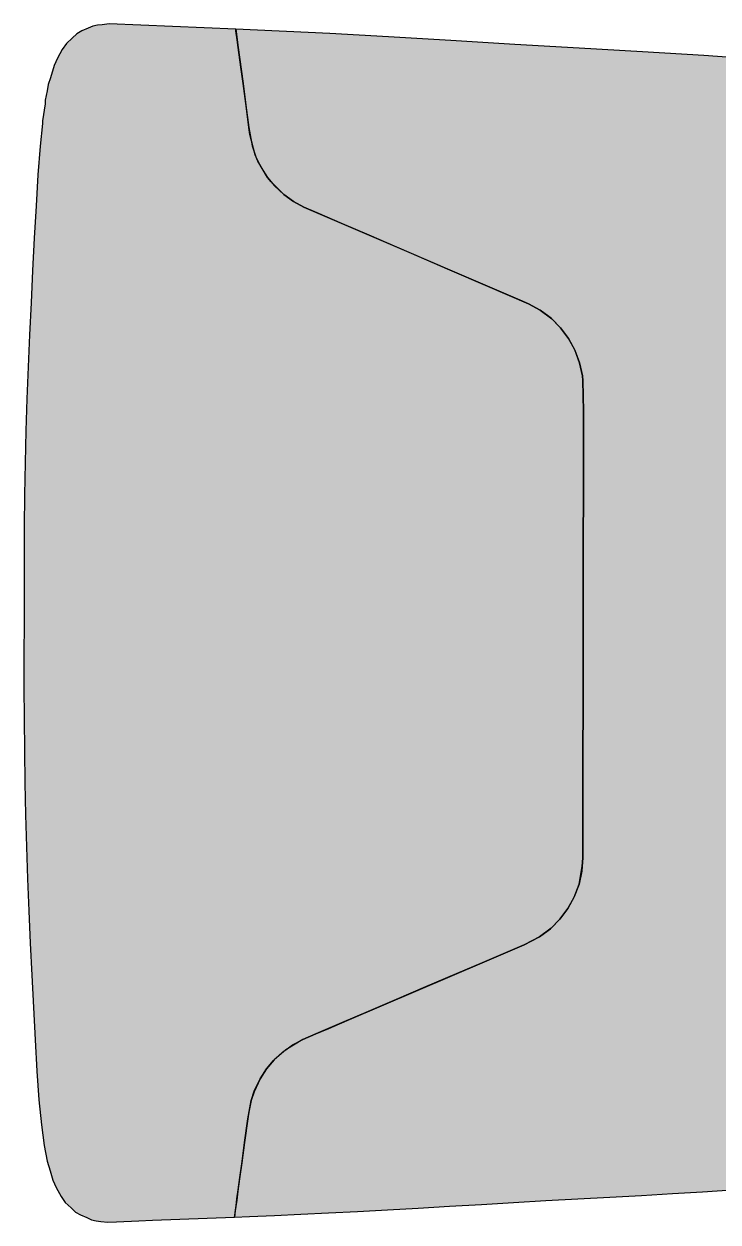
# Model space of a CAD drawing. Header units: inches. Extents: x 54 to 199, y 70 to 109.
# Drawn here: x 98.156 to 98.451, y 74.435 to 74.944 of the extents above; entities that cross this region are included whole.
import ezdxf
from ezdxf.enums import TextEntityAlignment as Align

# ---------------------------------------------------------------- set-up
doc = ezdxf.new("R2010")
doc.units = ezdxf.units.IN
doc.header["$MEASUREMENT"] = 0
doc.layers.add('furniture', color=5, linetype='Continuous')
doc.layers.add('GOLDCLADDING', color=7, linetype='Continuous', true_color=0xffc20a)
doc.styles.add('ROMANS', font='romans.shx')

# ---------------------------------------------------------------- blocks, each defined once
blk = doc.blocks.new('YJYJJYJTYJTY')
at = {"layer": 'furniture'}
h = blk.add_hatch(color=252, dxfattribs=at)
h.dxf.hatch_style = 1
h.set_gradient(color1=(0, 63, 127), one_color=1, tint=1, name='SPHERICAL')
h.paths.add_polyline_path([(2.91982, 1.77886), (2.91982, 1.79247), (2.91983, 1.80607), (2.91985, 1.81967), (2.91989, 1.83327), (2.91996, 1.84688), (2.9201, 1.86048), (2.92031, 1.87408), (2.92062, 1.88768), (2.92104, 1.90129), (2.92156, 1.9149), (2.92216, 1.92854), (2.92281, 1.9422), (2.9235, 1.9559), (2.92421, 1.96966), (2.92494, 1.98338), (2.92572, 1.99661), (2.92663, 2.00882), (2.92773, 2.01847), (2.9277, 2.0195), (2.92875, 2.02673), (2.92889, 2.02831), (2.92967, 2.03231), (2.93015, 2.03495), (2.93105, 2.03782), (2.93264, 2.04303), (2.93409, 2.04616), (2.93611, 2.04992), (2.93792, 2.05242), (2.94036, 2.05473), (2.94233, 2.05654), (2.94436, 2.05777), (2.94713, 2.05891), (2.94909, 2.05977), (2.95106, 2.06029), (2.95302, 2.06046), (2.95605, 2.06076), (3.00979, 2.05854), (3.04979, 2.05668), (3.07477, 2.05531), (3.10116, 2.05373), (3.12835, 2.05206), (3.15572, 2.05046), (3.18269, 2.04891), (3.2087, 2.0473), (3.23322, 2.04547), (3.24486, 2.04447), (3.25613, 2.04342), (3.26707, 2.04233), (3.27772, 2.04122), (3.28812, 2.0401), (3.29829, 2.03891), (3.30815, 2.03736), (3.31761, 2.03508), (3.32656, 2.03173), (3.33492, 2.02694), (3.34258, 2.02036), (3.34948, 2.01175), (3.35564, 2.0014), (3.36114, 1.98974), (3.36601, 1.97717), (3.37034, 1.96412), (3.37416, 1.95101), (3.37755, 1.93817), (3.38052, 1.92563), (3.38313, 1.91332), (3.38521, 1.90118), (3.38732, 1.88917), (3.38897, 1.87721), (3.39036, 1.86527), (3.3915, 1.85332), (3.39238, 1.84138), (3.39301, 1.82943), (3.39338, 1.81749), (3.39349, 1.80555), (3.39335, 1.7936), (3.39295, 1.78166), (3.3923, 1.76972), (3.39139, 1.75777), (3.39023, 1.74583), (3.38881, 1.73389), (3.38713, 1.72194), (3.38517, 1.70993), (3.38289, 1.6978), (3.38026, 1.68549), (3.37725, 1.67296), (3.37384, 1.66012), (3.36999, 1.64702), (3.36563, 1.63398), (3.36073, 1.62143), (3.35521, 1.60977), (3.34902, 1.59944), (3.34211, 1.59085), (3.33443, 1.58428), (3.32606, 1.57951), (3.3171, 1.57618), (3.30764, 1.57392), (3.29777, 1.57239), (3.2876, 1.57123), (3.2772, 1.57012), (3.26655, 1.56904), (3.2556, 1.56798), (3.24433, 1.56695), (3.23269, 1.56597), (3.22065, 1.56506), (3.20817, 1.56421), (3.19532, 1.56341), (3.18215, 1.56264), (3.16875, 1.5619), (3.15518, 1.56116), (3.14151, 1.5604), (3.12781, 1.55961), (3.11415, 1.55881), (3.10062, 1.55801), (3.08728, 1.55723), (3.07422, 1.55649), (3.06151, 1.55579), (3.04924, 1.55517), (3.03746, 1.5546), (3.02625, 1.5541), (3.01567, 1.55366), (3.00923, 1.5534), (2.97441, 1.55208), (2.96857, 1.55185), (2.95914, 1.55143), (2.95549, 1.5513), (2.95246, 1.5516), (2.95049, 1.55178), (2.94853, 1.5523), (2.94657, 1.55317), (2.9438, 1.55432), (2.94177, 1.55555), (2.93981, 1.55736), (2.93738, 1.55968), (2.93557, 1.56219), (2.93356, 1.56594), (2.93211, 1.56908), (2.93096, 1.57312), (2.92964, 1.57716), (2.9284, 1.58381), (2.92723, 1.59262), (2.92618, 1.6033), (2.9253, 1.61551), (2.92455, 1.62875), (2.92385, 1.64247), (2.92317, 1.65623), (2.92251, 1.66993), (2.92188, 1.6836), (2.92132, 1.69723), (2.92083, 1.71085), (2.92044, 1.72445), (2.92016, 1.73806), (2.91998, 1.75166), (2.91987, 1.76526)])
h = blk.add_hatch(color=252, dxfattribs=at)
h.dxf.hatch_style = 1
h.set_gradient(color1=(0, 63, 127), one_color=1, tint=1, name='SPHERICAL')
h.paths.add_polyline_path([(3.01355, 1.58506), (3.01237, 1.57644), (3.01144, 1.56962), (3.01073, 1.56442), (3.01021, 1.56061), (3.00984, 1.55791), (3.00959, 1.55607), (3.00923, 1.5534), (3.00934, 1.55419), (3.00949, 1.55533), (3.00965, 1.55642), (3.00991, 1.55834), (3.01029, 1.56112), (3.01082, 1.565), (3.01154, 1.57025), (3.01247, 1.57711), (3.01355, 1.58506), (3.01494, 1.59525)], flags=17)
edge = h.paths.add_edge_path()
edge.add_line((3.14375, 1.93561), (3.13919, 1.93904))
edge.add_line((3.13919, 1.93904), (3.13419, 1.94178))
edge.add_line((3.13419, 1.94178), (3.13059, 1.94334))
edge.add_line((3.13059, 1.94334), (3.11676, 1.94929))
edge.add_line((3.11676, 1.94929), (3.10385, 1.95485))
edge.add_line((3.10385, 1.95485), (3.09072, 1.9605))
edge.add_line((3.09072, 1.9605), (3.07828, 1.96585))
edge.add_line((3.07828, 1.96585), (3.06645, 1.97095))
edge.add_line((3.06645, 1.97095), (3.05515, 1.97581))
edge.add_line((3.05515, 1.97581), (3.04442, 1.98043))
edge.add_line((3.04442, 1.98043), (3.03873, 1.98288))
edge.add_line((3.03873, 1.98288), (3.0343, 1.98527))
edge.add_line((3.0343, 1.98527), (3.0302, 1.98819))
edge.add_line((3.0302, 1.98819), (3.0248, 1.99362))
edge.add_line((3.0248, 1.99362), (3.02326, 1.99545))
edge.add_line((3.02326, 1.99545), (3.01924, 2.00237))
edge.add_line((3.01924, 2.00237), (3.01803, 2.00518))
edge.add_line((3.01803, 2.00518), (3.01581, 2.01373))
edge.add_line((3.01581, 2.01373), (3.0154, 2.01668))
edge.add_line((3.0154, 2.01668), (3.01404, 2.02687))
edge.add_line((3.01404, 2.02687), (3.01288, 2.03549))
edge.add_line((3.01288, 2.03549), (3.01196, 2.04232))
edge.add_line((3.01196, 2.04232), (3.01083, 2.05082))
edge.add_line((3.01083, 2.05082), (3.01039, 2.05403))
edge.add_line((3.01039, 2.05403), (3.01002, 2.05683))
edge.add_line((3.01002, 2.05683), (3.0099, 2.05775))
edge.add_line((3.0099, 2.05775), (3.00979, 2.05854))
edge.add_line((3.00979, 2.05854), (2.95605, 2.06076))
edge.add_line((2.95605, 2.06076), (2.95302, 2.06046))
edge.add_line((2.95302, 2.06046), (2.95106, 2.06029))
edge.add_line((2.95106, 2.06029), (2.94909, 2.05977))
edge.add_line((2.94909, 2.05977), (2.94713, 2.05891))
edge.add_line((2.94713, 2.05891), (2.94436, 2.05777))
edge.add_line((2.94436, 2.05777), (2.94233, 2.05654))
edge.add_line((2.94233, 2.05654), (2.94036, 2.05473))
edge.add_line((2.94036, 2.05473), (2.93792, 2.05242))
edge.add_line((2.93792, 2.05242), (2.93611, 2.04992))
edge.add_line((2.93611, 2.04992), (2.93409, 2.04616))
edge.add_line((2.93409, 2.04616), (2.93264, 2.04303))
edge.add_line((2.93264, 2.04303), (2.93105, 2.03782))
edge.add_line((2.93105, 2.03782), (2.93015, 2.03495))
edge.add_line((2.93015, 2.03495), (2.92967, 2.03231))
edge.add_line((2.92967, 2.03231), (2.92889, 2.02831))
edge.add_line((2.92889, 2.02831), (2.92875, 2.02673))
edge.add_line((2.92875, 2.02673), (2.9277, 2.0195))
edge.add_line((2.9277, 2.0195), (2.92773, 2.01847))
edge.add_line((2.92773, 2.01847), (2.92663, 2.00882))
edge.add_line((2.92663, 2.00882), (2.92572, 1.99661))
edge.add_line((2.92572, 1.99661), (2.92494, 1.98338))
edge.add_line((2.92494, 1.98338), (2.92421, 1.96966))
edge.add_line((2.92421, 1.96966), (2.9235, 1.9559))
edge.add_line((2.9235, 1.9559), (2.92281, 1.9422))
edge.add_line((2.92281, 1.9422), (2.92216, 1.92854))
edge.add_line((2.92216, 1.92854), (2.92156, 1.9149))
edge.add_line((2.92156, 1.9149), (2.92104, 1.90129))
edge.add_line((2.92104, 1.90129), (2.92062, 1.88768))
edge.add_line((2.92062, 1.88768), (2.92031, 1.87408))
edge.add_line((2.92031, 1.87408), (2.9201, 1.86048))
edge.add_line((2.9201, 1.86048), (2.91996, 1.84688))
edge.add_line((2.91996, 1.84688), (2.91989, 1.83327))
edge.add_line((2.91989, 1.83327), (2.91985, 1.81967))
edge.add_line((2.91985, 1.81967), (2.91983, 1.80607))
edge.add_line((2.91983, 1.80607), (2.91982, 1.79247))
edge.add_line((2.91982, 1.79247), (2.91982, 1.77886))
edge.add_line((2.91982, 1.77886), (2.91987, 1.76526))
edge.add_line((2.91987, 1.76526), (2.91998, 1.75166))
edge.add_line((2.91998, 1.75166), (2.92016, 1.73806))
edge.add_line((2.92016, 1.73806), (2.92044, 1.72445))
edge.add_line((2.92044, 1.72445), (2.92083, 1.71085))
edge.add_line((2.92083, 1.71085), (2.92132, 1.69723))
edge.add_line((2.92132, 1.69723), (2.92188, 1.6836))
edge.add_line((2.92188, 1.6836), (2.92251, 1.66993))
edge.add_line((2.92251, 1.66993), (2.92317, 1.65623))
edge.add_line((2.92317, 1.65623), (2.92385, 1.64247))
edge.add_line((2.92385, 1.64247), (2.92455, 1.62875))
edge.add_line((2.92455, 1.62875), (2.9253, 1.61551))
edge.add_line((2.9253, 1.61551), (2.92618, 1.6033))
edge.add_line((2.92618, 1.6033), (2.92723, 1.59262))
edge.add_line((2.92723, 1.59262), (2.9284, 1.58381))
edge.add_line((2.9284, 1.58381), (2.92964, 1.57716))
edge.add_line((2.92964, 1.57716), (2.93096, 1.57312))
edge.add_line((2.93096, 1.57312), (2.93211, 1.56908))
edge.add_line((2.93211, 1.56908), (2.93356, 1.56594))
edge.add_line((2.93356, 1.56594), (2.93557, 1.56219))
edge.add_line((2.93557, 1.56219), (2.93738, 1.55968))
edge.add_line((2.93738, 1.55968), (2.93981, 1.55736))
edge.add_line((2.93981, 1.55736), (2.94177, 1.55555))
edge.add_line((2.94177, 1.55555), (2.9438, 1.55432))
edge.add_line((2.9438, 1.55432), (2.94657, 1.55317))
edge.add_line((2.94657, 1.55317), (2.94853, 1.5523))
edge.add_line((2.94853, 1.5523), (2.95049, 1.55178))
edge.add_line((2.95049, 1.55178), (2.95246, 1.5516))
edge.add_line((2.95246, 1.5516), (2.95549, 1.5513))
edge.add_line((2.95549, 1.5513), (2.95914, 1.55143))
edge.add_line((2.95914, 1.55143), (2.96857, 1.55185))
edge.add_line((2.96857, 1.55185), (2.97441, 1.55208))
edge.add_line((2.97441, 1.55208), (3.00923, 1.5534))
edge.add_line((3.00959, 1.55607), (3.00923, 1.5534))
edge.add_line((3.00984, 1.55791), (3.00959, 1.55607))
edge.add_line((3.01021, 1.56061), (3.00984, 1.55791))
edge.add_line((3.01073, 1.56442), (3.01021, 1.56061))
edge.add_line((3.01144, 1.56962), (3.01073, 1.56442))
edge.add_line((3.01237, 1.57644), (3.01144, 1.56962))
edge.add_line((3.01355, 1.58506), (3.01237, 1.57644))
edge.add_line((3.01494, 1.59525), (3.01355, 1.58506))
edge.add_line((3.01494, 1.59525), (3.01632, 1.60295))
edge.add_line((3.01632, 1.60295), (3.01781, 1.60739))
edge.add_line((3.01781, 1.60739), (3.02011, 1.61225))
edge.add_line((3.02011, 1.61225), (3.02286, 1.61646))
edge.add_line((3.02286, 1.61646), (3.02581, 1.61996))
edge.add_line((3.02581, 1.61996), (3.02981, 1.62371))
edge.add_line((3.02981, 1.62371), (3.03105, 1.62459))
edge.add_line((3.03105, 1.62459), (3.03392, 1.62662))
edge.add_line((3.03392, 1.62662), (3.03835, 1.62899))
edge.add_line((3.03835, 1.62899), (3.04387, 1.63135))
edge.add_line((3.04387, 1.63135), (3.04928, 1.63367))
edge.add_line((3.04928, 1.63367), (3.05713, 1.63703))
edge.add_line((3.05713, 1.63703), (3.11644, 1.66241))
edge.add_line((3.11644, 1.66241), (3.13235, 1.66923))
edge.add_line((3.13235, 1.66923), (3.13889, 1.67261))
edge.add_line((3.13889, 1.67261), (3.14347, 1.67603))
edge.add_line((3.14347, 1.67603), (3.14751, 1.68006))
edge.add_line((3.14751, 1.68006), (3.15093, 1.68462))
edge.add_line((3.15093, 1.68462), (3.15358, 1.68949))
edge.add_line((3.15358, 1.68949), (3.15565, 1.69497))
edge.add_line((3.15565, 1.69497), (3.15701, 1.7025))
edge.add_line((3.15701, 1.7025), (3.15729, 1.70623))
edge.add_line((3.15729, 1.70623), (3.1573, 1.71544))
edge.add_line((3.1573, 1.71544), (3.15749, 1.89619))
edge.add_line((3.15749, 1.89619), (3.15724, 1.90911))
edge.add_line((3.15724, 1.90911), (3.1571, 1.91107))
edge.add_line((3.1571, 1.91107), (3.15589, 1.91665))
edge.add_line((3.15589, 1.91665), (3.15384, 1.92213))
edge.add_line((3.15384, 1.92213), (3.15119, 1.927))
edge.add_line((3.15119, 1.927), (3.14778, 1.93157))
edge.add_line((3.14778, 1.93157), (3.14734, 1.93202))
edge.add_line((3.14734, 1.93202), (3.14375, 1.93561))
edge = h.paths.add_edge_path(flags=16)
edge.add_line((3.14375, 1.93561), (3.13919, 1.93904))
edge.add_line((3.14734, 1.93202), (3.14375, 1.93561))
edge.add_line((3.14778, 1.93157), (3.14734, 1.93202))
edge.add_line((3.15119, 1.927), (3.14778, 1.93157))
edge.add_line((3.15384, 1.92213), (3.15119, 1.927))
edge.add_line((3.15589, 1.91665), (3.15384, 1.92213))
edge.add_line((3.1571, 1.91107), (3.15589, 1.91665))
edge.add_line((3.15724, 1.90911), (3.1571, 1.91107))
edge.add_line((3.15749, 1.89619), (3.15724, 1.90911))
edge.add_line((3.1573, 1.71544), (3.15749, 1.89619))
edge.add_line((3.15729, 1.70623), (3.1573, 1.71544))
edge.add_line((3.15701, 1.7025), (3.15729, 1.70623))
edge.add_line((3.15565, 1.69497), (3.15701, 1.7025))
edge.add_line((3.15358, 1.68949), (3.15565, 1.69497))
edge.add_line((3.15093, 1.68462), (3.15358, 1.68949))
edge.add_line((3.14751, 1.68006), (3.15093, 1.68462))
edge.add_line((3.14347, 1.67603), (3.14751, 1.68006))
edge.add_line((3.13889, 1.67261), (3.14347, 1.67603))
edge.add_line((3.13235, 1.66923), (3.13889, 1.67261))
edge.add_line((3.11644, 1.66241), (3.13235, 1.66923))
edge.add_line((3.05713, 1.63703), (3.11644, 1.66241))
edge.add_line((3.04928, 1.63367), (3.05713, 1.63703))
edge.add_line((3.04387, 1.63135), (3.04928, 1.63367))
edge.add_line((3.03835, 1.62899), (3.04387, 1.63135))
edge.add_line((3.03392, 1.62662), (3.03835, 1.62899))
edge.add_line((3.03105, 1.62459), (3.03392, 1.62662))
edge.add_line((3.02981, 1.62371), (3.03105, 1.62459))
edge.add_line((3.02581, 1.61996), (3.02981, 1.62371))
edge.add_line((3.02286, 1.61646), (3.02581, 1.61996))
edge.add_line((3.02011, 1.61225), (3.02286, 1.61646))
edge.add_line((3.01781, 1.60739), (3.02011, 1.61225))
edge.add_line((3.01632, 1.60295), (3.01781, 1.60739))
edge.add_line((3.01494, 1.59525), (3.01632, 1.60295))
edge.add_line((3.01355, 1.58506), (3.01494, 1.59525))
edge.add_line((3.01247, 1.57711), (3.01355, 1.58506))
edge.add_line((3.01154, 1.57025), (3.01247, 1.57711))
edge.add_line((3.01082, 1.565), (3.01154, 1.57025))
edge.add_line((3.01029, 1.56112), (3.01082, 1.565))
edge.add_line((3.00991, 1.55834), (3.01029, 1.56112))
edge.add_line((3.00965, 1.55642), (3.00991, 1.55834))
edge.add_line((3.00949, 1.55533), (3.00965, 1.55642))
edge.add_line((3.00934, 1.55419), (3.00949, 1.55533))
edge.add_line((3.00923, 1.5534), (3.00934, 1.55419))
edge.add_line((2.97441, 1.55208), (3.00923, 1.5534))
edge.add_line((2.96857, 1.55185), (2.97441, 1.55208))
edge.add_line((2.95914, 1.55143), (2.96857, 1.55185))
edge.add_line((2.95549, 1.5513), (2.95914, 1.55143))
edge.add_line((2.95246, 1.5516), (2.95549, 1.5513))
edge.add_line((2.95049, 1.55178), (2.95246, 1.5516))
edge.add_line((2.94853, 1.5523), (2.95049, 1.55178))
edge.add_line((2.94657, 1.55317), (2.94853, 1.5523))
edge.add_line((2.9438, 1.55432), (2.94657, 1.55317))
edge.add_line((2.94177, 1.55555), (2.9438, 1.55432))
edge.add_line((2.93981, 1.55736), (2.94177, 1.55555))
edge.add_line((2.93738, 1.55968), (2.93981, 1.55736))
edge.add_line((2.93557, 1.56219), (2.93738, 1.55968))
edge.add_line((2.93356, 1.56594), (2.93557, 1.56219))
edge.add_line((2.93211, 1.56908), (2.93356, 1.56594))
edge.add_line((2.93096, 1.57312), (2.93211, 1.56908))
edge.add_line((2.92964, 1.57716), (2.93096, 1.57312))
edge.add_line((2.9284, 1.58381), (2.92964, 1.57716))
edge.add_line((2.92723, 1.59262), (2.9284, 1.58381))
edge.add_line((2.92618, 1.6033), (2.92723, 1.59262))
edge.add_line((2.9253, 1.61551), (2.92618, 1.6033))
edge.add_line((2.92455, 1.62875), (2.9253, 1.61551))
edge.add_line((2.92385, 1.64247), (2.92455, 1.62875))
edge.add_line((2.92317, 1.65623), (2.92385, 1.64247))
edge.add_line((2.92251, 1.66993), (2.92317, 1.65623))
edge.add_line((2.92188, 1.6836), (2.92251, 1.66993))
edge.add_line((2.92132, 1.69723), (2.92188, 1.6836))
edge.add_line((2.92083, 1.71085), (2.92132, 1.69723))
edge.add_line((2.92044, 1.72445), (2.92083, 1.71085))
edge.add_line((2.92016, 1.73806), (2.92044, 1.72445))
edge.add_line((2.91998, 1.75166), (2.92016, 1.73806))
edge.add_line((2.91987, 1.76526), (2.91998, 1.75166))
edge.add_line((2.91982, 1.77886), (2.91987, 1.76526))
edge.add_line((2.91982, 1.79247), (2.91982, 1.77886))
edge.add_line((2.91983, 1.80607), (2.91982, 1.79247))
edge.add_line((2.91985, 1.81967), (2.91983, 1.80607))
edge.add_line((2.91989, 1.83327), (2.91985, 1.81967))
edge.add_line((2.91996, 1.84688), (2.91989, 1.83327))
edge.add_line((2.9201, 1.86048), (2.91996, 1.84688))
edge.add_line((2.92031, 1.87408), (2.9201, 1.86048))
edge.add_line((2.92062, 1.88768), (2.92031, 1.87408))
edge.add_line((2.92104, 1.90129), (2.92062, 1.88768))
edge.add_line((2.92156, 1.9149), (2.92104, 1.90129))
edge.add_line((2.92216, 1.92854), (2.92156, 1.9149))
edge.add_line((2.92281, 1.9422), (2.92216, 1.92854))
edge.add_line((2.9235, 1.9559), (2.92281, 1.9422))
edge.add_line((2.92421, 1.96966), (2.9235, 1.9559))
edge.add_line((2.92494, 1.98338), (2.92421, 1.96966))
edge.add_line((2.92572, 1.99661), (2.92494, 1.98338))
edge.add_line((2.92663, 2.00882), (2.92572, 1.99661))
edge.add_line((2.92773, 2.01847), (2.92663, 2.00882))
edge.add_line((2.9277, 2.0195), (2.92773, 2.01847))
edge.add_line((2.92875, 2.02673), (2.9277, 2.0195))
edge.add_line((2.92889, 2.02831), (2.92875, 2.02673))
edge.add_line((2.92967, 2.03231), (2.92889, 2.02831))
edge.add_line((2.93015, 2.03495), (2.92967, 2.03231))
edge.add_line((2.93105, 2.03782), (2.93015, 2.03495))
edge.add_line((2.93264, 2.04303), (2.93105, 2.03782))
edge.add_line((2.93409, 2.04616), (2.93264, 2.04303))
edge.add_line((2.93611, 2.04992), (2.93409, 2.04616))
edge.add_line((2.93792, 2.05242), (2.93611, 2.04992))
edge.add_line((2.94036, 2.05473), (2.93792, 2.05242))
edge.add_line((2.94233, 2.05654), (2.94036, 2.05473))
edge.add_line((2.94436, 2.05777), (2.94233, 2.05654))
edge.add_line((2.94713, 2.05891), (2.94436, 2.05777))
edge.add_line((2.94909, 2.05977), (2.94713, 2.05891))
edge.add_line((2.95106, 2.06029), (2.94909, 2.05977))
edge.add_line((2.95302, 2.06046), (2.95106, 2.06029))
edge.add_line((2.95605, 2.06076), (2.95302, 2.06046))
edge.add_line((3.00979, 2.05854), (2.95605, 2.06076))
edge.add_line((3.0099, 2.05775), (3.00979, 2.05854))
edge.add_line((3.01002, 2.05683), (3.0099, 2.05775))
edge.add_line((3.01039, 2.05403), (3.01002, 2.05683))
edge.add_line((3.01083, 2.05082), (3.01039, 2.05403))
edge.add_line((3.01196, 2.04232), (3.01083, 2.05082))
edge.add_line((3.01288, 2.03549), (3.01196, 2.04232))
edge.add_line((3.01404, 2.02687), (3.01288, 2.03549))
edge.add_line((3.0154, 2.01668), (3.01404, 2.02687))
edge.add_line((3.01581, 2.01373), (3.0154, 2.01668))
edge.add_line((3.01803, 2.00518), (3.01581, 2.01373))
edge.add_line((3.01924, 2.00237), (3.01803, 2.00518))
edge.add_line((3.02326, 1.99545), (3.01924, 2.00237))
edge.add_line((3.0248, 1.99362), (3.02326, 1.99545))
edge.add_line((3.0302, 1.98819), (3.0248, 1.99362))
edge.add_line((3.0343, 1.98527), (3.0302, 1.98819))
edge.add_line((3.03873, 1.98288), (3.0343, 1.98527))
edge.add_line((3.04442, 1.98043), (3.03873, 1.98288))
edge.add_line((3.05515, 1.97581), (3.04442, 1.98043))
edge.add_line((3.06645, 1.97095), (3.05515, 1.97581))
edge.add_line((3.07828, 1.96585), (3.06645, 1.97095))
edge.add_line((3.09072, 1.9605), (3.07828, 1.96585))
edge.add_line((3.10385, 1.95485), (3.09072, 1.9605))
edge.add_line((3.11676, 1.94929), (3.10385, 1.95485))
edge.add_line((3.13059, 1.94334), (3.11676, 1.94929))
edge.add_line((3.13419, 1.94178), (3.13059, 1.94334))
edge.add_line((3.13919, 1.93904), (3.13419, 1.94178))
edge = h.paths.add_edge_path()
edge.add_line((3.18269, 2.04891), (3.15572, 2.05046))
edge.add_line((3.15572, 2.05046), (3.12835, 2.05206))
edge.add_line((3.12835, 2.05206), (3.10116, 2.05373))
edge.add_line((3.10116, 2.05373), (3.07477, 2.05531))
edge.add_line((3.07477, 2.05531), (3.04979, 2.05668))
edge.add_line((3.04979, 2.05668), (3.00979, 2.05854))
edge.add_line((3.00979, 2.05854), (3.01083, 2.05082))
edge.add_line((3.01083, 2.05082), (3.01288, 2.03549))
edge.add_line((3.01288, 2.03549), (3.01414, 2.02619))
edge.add_line((3.01414, 2.02619), (3.0154, 2.01668))
edge.add_line((3.0154, 2.01668), (3.01676, 2.00898))
edge.add_line((3.01676, 2.00898), (3.01836, 2.00421))
edge.add_line((3.01836, 2.00421), (3.02054, 1.99967))
edge.add_line((3.02054, 1.99967), (3.02328, 1.99545))
edge.add_line((3.02328, 1.99545), (3.02622, 1.99194))
edge.add_line((3.02622, 1.99194), (3.03022, 1.98819))
edge.add_line((3.03022, 1.98819), (3.0343, 1.98527))
edge.add_line((3.0343, 1.98527), (3.03873, 1.98288))
edge.add_line((3.03873, 1.98288), (3.04966, 1.97818))
edge.add_line((3.04966, 1.97818), (3.06645, 1.97095))
edge.add_line((3.06645, 1.97095), (3.08328, 1.96371))
edge.add_line((3.08328, 1.96371), (3.09964, 1.95666))
edge.add_line((3.09964, 1.95666), (3.11676, 1.94929))
edge.add_line((3.11676, 1.94929), (3.13419, 1.94178))
edge.add_line((3.13419, 1.94178), (3.1392, 1.93904))
edge.add_line((3.1392, 1.93904), (3.14404, 1.93533))
edge.add_line((3.14404, 1.93533), (3.14777, 1.93157))
edge.add_line((3.14777, 1.93157), (3.15119, 1.927))
edge.add_line((3.15119, 1.927), (3.15386, 1.9221))
edge.add_line((3.15386, 1.9221), (3.15591, 1.91665))
edge.add_line((3.15591, 1.91665), (3.15711, 1.91107))
edge.add_line((3.15711, 1.91107), (3.15724, 1.90911))
edge.add_line((3.15724, 1.90911), (3.1575, 1.89617))
edge.add_line((3.1575, 1.89617), (3.15729, 1.71542))
edge.add_line((3.15729, 1.71542), (3.15728, 1.70623))
edge.add_line((3.15728, 1.70623), (3.15701, 1.7025))
edge.add_line((3.15701, 1.7025), (3.15687, 1.70054))
edge.add_line((3.15687, 1.70054), (3.15565, 1.69497))
edge.add_line((3.15565, 1.69497), (3.15361, 1.68953))
edge.add_line((3.15361, 1.68953), (3.15091, 1.68462))
edge.add_line((3.15091, 1.68462), (3.14749, 1.68006))
edge.add_line((3.14749, 1.68006), (3.14375, 1.67631))
edge.add_line((3.14375, 1.67631), (3.1389, 1.67261))
edge.add_line((3.1389, 1.67261), (3.13235, 1.66923))
edge.add_line((3.13235, 1.66923), (3.11444, 1.66156))
edge.add_line((3.11444, 1.66156), (3.10352, 1.65689))
edge.add_line((3.10352, 1.65689), (3.09038, 1.65126))
edge.add_line((3.09038, 1.65126), (3.07793, 1.64593))
edge.add_line((3.07793, 1.64593), (3.06608, 1.64086))
edge.add_line((3.06608, 1.64086), (3.05478, 1.63603))
edge.add_line((3.05478, 1.63603), (3.04387, 1.63135))
edge.add_line((3.04387, 1.63135), (3.03834, 1.62899))
edge.add_line((3.03834, 1.62899), (3.03105, 1.62459))
edge.add_line((3.03105, 1.62459), (3.02609, 1.62031))
edge.add_line((3.02609, 1.62031), (3.02284, 1.61646))
edge.add_line((3.02284, 1.61646), (3.02011, 1.61225))
edge.add_line((3.02011, 1.61225), (3.01759, 1.60674))
edge.add_line((3.01759, 1.60674), (3.01631, 1.60295))
edge.add_line((3.01631, 1.60295), (3.01533, 1.59801))
edge.add_line((3.01533, 1.59801), (3.01494, 1.59525))
edge.add_line((3.00923, 1.5534), (3.01567, 1.55366))
edge.add_line((3.01567, 1.55366), (3.02625, 1.5541))
edge.add_line((3.02625, 1.5541), (3.03746, 1.5546))
edge.add_line((3.03746, 1.5546), (3.04924, 1.55517))
edge.add_line((3.04924, 1.55517), (3.06151, 1.55579))
edge.add_line((3.06151, 1.55579), (3.07422, 1.55649))
edge.add_line((3.07422, 1.55649), (3.08728, 1.55723))
edge.add_line((3.08728, 1.55723), (3.10062, 1.55801))
edge.add_line((3.10062, 1.55801), (3.11415, 1.55881))
edge.add_line((3.11415, 1.55881), (3.12781, 1.55961))
edge.add_line((3.12781, 1.55961), (3.14151, 1.5604))
edge.add_line((3.14151, 1.5604), (3.15518, 1.56116))
edge.add_line((3.15518, 1.56116), (3.16875, 1.5619))
edge.add_line((3.16875, 1.5619), (3.18215, 1.56264))
edge.add_line((3.18215, 1.56264), (3.19532, 1.56341))
at = {"layer": 'furniture', "color": 252, "linetype": 'ByBlock'}
for p, q in [((2.94713, 2.05891, -1205.37093), (2.94436, 2.05777, -1203.69321)), ((2.94909, 2.05977, -1205.37093), (2.94713, 2.05891, -1203.69321)), ((2.95106, 2.06029, -1205.37093), (2.94909, 2.05977, -1203.69321)), ((2.95302, 2.06046, -1205.37093), (2.95106, 2.06029, -1203.69321)), ((2.95605, 2.06076, -1205.37093), (2.95302, 2.06046, -1203.69321)), ((3.00979, 2.05854, -1205.37093), (2.95605, 2.06076, -1203.69321)), ((3.00979, 2.05854, -1205.37093), (3.01083, 2.05082, -1203.69321)), ((3.00979, 2.05854, -1205.37093), (3.00979, 2.05854, -1203.69321)), ((3.04979, 2.05668, -1205.37093), (3.00979, 2.05854, -1203.69321)), ((3.0099, 2.05775, -1205.37093), (3.00979, 2.05854, -1203.69321)), ((2.94036, 2.05473, -1205.37093), (2.93792, 2.05242, -1203.69321)), ((2.94233, 2.05654, -1205.37093), (2.94036, 2.05473, -1203.69321)), ((2.94436, 2.05777, -1205.37093), (2.94233, 2.05654, -1203.69321)), ((3.01002, 2.05683, -1205.37093), (3.0099, 2.05775, -1203.69321)), ((3.01039, 2.05403, -1205.37093), (3.01002, 2.05683, -1203.69321)), ((3.01083, 2.05082, -1205.37093), (3.01039, 2.05403, -1203.69321)), ((3.07477, 2.05531, -1205.37093), (3.04979, 2.05668, -1203.69321)), ((3.10116, 2.05373, -1205.37093), (3.07477, 2.05531, -1203.69321)), ((3.12835, 2.05206, -1205.37093), (3.10116, 2.05373, -1203.69321)), ((2.93611, 2.04992, -1205.37093), (2.93409, 2.04616, -1203.69321)), ((2.93792, 2.05242, -1205.37093), (2.93611, 2.04992, -1203.69321)), ((3.01083, 2.05082, -1205.37093), (3.01288, 2.03549, -1203.69321)), ((3.01196, 2.04232, -1205.37093), (3.01083, 2.05082, -1203.69321)), ((3.15572, 2.05046, -1205.37093), (3.12835, 2.05206, -1203.69321)), ((3.18269, 2.04891, -1205.37093), (3.15572, 2.05046, -1203.69321)), ((3.2087, 2.0473, -1205.37093), (3.18269, 2.04891, -1203.69321)), ((2.93264, 2.04303, -1205.37093), (2.93105, 2.03782, -1203.69321)), ((2.93409, 2.04616, -1205.37093), (2.93264, 2.04303, -1203.69321)), ((3.23322, 2.04547, -1205.37093), (3.2087, 2.0473, -1203.69321)), ((3.01288, 2.03549, -1205.37093), (3.01196, 2.04232, -1203.69321)), ((2.93015, 2.03495, -1205.37093), (2.92967, 2.03231, -1203.69321)), ((2.93105, 2.03782, -1205.37093), (2.93015, 2.03495, -1203.69321)), ((3.01288, 2.03549, -1205.37093), (3.01414, 2.02619, -1203.69321)), ((3.01404, 2.02687, -1205.37093), (3.01288, 2.03549, -1203.69321)), ((2.92889, 2.02831, -1205.37093), (2.92875, 2.02673, -1203.69321)), ((2.92967, 2.03231, -1205.37093), (2.92889, 2.02831, -1203.69321)), ((2.92875, 2.02673, -1205.37093), (2.9277, 2.0195, -1203.69321)), ((3.0154, 2.01668, -1205.37093), (3.01404, 2.02687, -1203.69321)), ((3.01414, 2.02619, -1205.37093), (3.0154, 2.01668, -1203.69321)), ((2.92773, 2.01847, -1205.37093), (2.92663, 2.00882, -1203.69321)), ((2.9277, 2.0195, -1205.37093), (2.92773, 2.01847, -1203.69321)), ((3.0154, 2.01668, -1205.37093), (3.01676, 2.00898, -1203.69321)), ((3.01581, 2.01373, -1205.37093), (3.0154, 2.01668, -1203.69321)), ((3.01803, 2.00518, -1205.37093), (3.01581, 2.01373, -1203.69321)), ((2.92663, 2.00882, -1205.37093), (2.92572, 1.99661, -1203.69321)), ((3.01676, 2.00898, -1205.37093), (3.01836, 2.00421, -1203.69321)), ((3.01924, 2.00237, -1205.37093), (3.01803, 2.00518, -1203.69321)), ((3.01836, 2.00421, -1205.37093), (3.02054, 1.99967, -1203.69321)), ((3.02326, 1.99545, -1205.37093), (3.01924, 2.00237, -1203.69321)), ((3.02054, 1.99967, -1205.37093), (3.02328, 1.99545, -1203.69321)), ((2.92572, 1.99661, -1205.37093), (2.92494, 1.98338, -1203.69321)), ((3.0248, 1.99362, -1205.37093), (3.02326, 1.99545, -1203.69321)), ((3.02328, 1.99545, -1205.37093), (3.02622, 1.99194, -1203.69321)), ((3.0302, 1.98819, -1205.37093), (3.0248, 1.99362, -1203.69321)), ((3.02622, 1.99194, -1205.37093), (3.03022, 1.98819, -1203.69321)), ((3.0343, 1.98527, -1205.37093), (3.0302, 1.98819, -1203.69321)), ((3.03022, 1.98819, -1205.37093), (3.0343, 1.98527, -1203.69321)), ((2.92494, 1.98338, -1205.37093), (2.92421, 1.96966, -1203.69321)), ((3.0343, 1.98527, -1205.37093), (3.03873, 1.98288, -1203.69321)), ((3.03873, 1.98288, -1205.37093), (3.0343, 1.98527, -1203.69321)), ((3.03873, 1.98288, -1205.37093), (3.04966, 1.97818, -1203.69321)), ((3.04442, 1.98043, -1205.37093), (3.03873, 1.98288, -1203.69321)), ((3.05515, 1.97581, -1205.37093), (3.04442, 1.98043, -1203.69321)), ((3.04966, 1.97818, -1205.37093), (3.06645, 1.97095, -1203.69321)), ((3.06645, 1.97095, -1205.37093), (3.05515, 1.97581, -1203.69321)), ((2.92421, 1.96966, -1205.37093), (2.9235, 1.9559, -1203.69321)), ((3.06645, 1.97095, -1205.37093), (3.08328, 1.96371, -1203.69321)), ((3.07828, 1.96585, -1205.37093), (3.06645, 1.97095, -1203.69321)), ((3.09072, 1.9605, -1205.37093), (3.07828, 1.96585, -1203.69321)), ((3.08328, 1.96371, -1205.37093), (3.09964, 1.95666, -1203.69321)), ((3.10385, 1.95485, -1205.37093), (3.09072, 1.9605, -1203.69321)), ((3.09964, 1.95666, -1205.37093), (3.11676, 1.94929, -1203.69321)), ((2.9235, 1.9559, -1205.37093), (2.92281, 1.9422, -1203.69321)), ((3.11676, 1.94929, -1205.37093), (3.10385, 1.95485, -1203.69321)), ((3.11676, 1.94929, -1205.37093), (3.13419, 1.94178, -1203.69321)), ((3.13059, 1.94334, -1205.37093), (3.11676, 1.94929, -1203.69321)), ((2.92281, 1.9422, -1205.37093), (2.92216, 1.92854, -1203.69321)), ((3.13419, 1.94178, -1205.37093), (3.13059, 1.94334, -1203.69321)), ((3.13419, 1.94178, -1205.37093), (3.1392, 1.93904, -1203.69321)), ((3.13919, 1.93904, -1205.37093), (3.13419, 1.94178, -1203.69321)), ((3.14375, 1.93561, -1205.37093), (3.13919, 1.93904, -1203.69321)), ((3.1392, 1.93904, -1205.37093), (3.14404, 1.93533, -1203.69321)), ((3.14734, 1.93202, -1205.37093), (3.14375, 1.93561, -1203.69321)), ((3.14404, 1.93533, -1205.37093), (3.14777, 1.93157, -1203.69321)), ((3.14778, 1.93157, -1205.37093), (3.14734, 1.93202, -1203.69321)), ((3.14777, 1.93157, -1205.37093), (3.15119, 1.927, -1203.69321)), ((3.15119, 1.927, -1205.37093), (3.14778, 1.93157, -1203.69321)), ((2.92216, 1.92854, -1205.37093), (2.92156, 1.9149, -1203.69321)), ((3.15119, 1.927, -1205.37093), (3.15386, 1.9221, -1203.69321)), ((3.15384, 1.92213, -1205.37093), (3.15119, 1.927, -1203.69321)), ((3.15589, 1.91665, -1205.37093), (3.15384, 1.92213, -1203.69321)), ((3.15386, 1.9221, -1205.37093), (3.15591, 1.91665, -1203.69321)), ((3.1571, 1.91107, -1205.37093), (3.15589, 1.91665, -1203.69321)), ((3.15591, 1.91665, -1205.37093), (3.15711, 1.91107, -1203.69321)), ((2.92156, 1.9149, -1205.37093), (2.92104, 1.90129, -1203.69321)), ((3.15724, 1.90911, -1205.37093), (3.1571, 1.91107, -1203.69321)), ((3.15711, 1.91107, -1205.37093), (3.15724, 1.90911, -1203.69321)), ((3.15724, 1.90911, -1205.37093), (3.1575, 1.89617, -1203.69321)), ((3.15749, 1.89619, -1205.37093), (3.15724, 1.90911, -1203.69321)), ((2.92104, 1.90129, -1205.37093), (2.92062, 1.88768, -1203.69321)), ((3.1575, 1.89617, -1205.37093), (3.15729, 1.71542, -1203.69321)), ((3.1573, 1.71544, -1205.37093), (3.15749, 1.89619, -1203.69321)), ((2.92062, 1.88768, -1205.37093), (2.92031, 1.87408, -1203.69321)), ((2.92031, 1.87408, -1205.37093), (2.9201, 1.86048, -1203.69321)), ((2.9201, 1.86048, -1205.37093), (2.91996, 1.84688, -1203.69321)), ((2.91996, 1.84688, -1205.37093), (2.91989, 1.83327, -1203.69321)), ((2.91989, 1.83327, -1205.37093), (2.91985, 1.81967, -1203.69321)), ((2.91985, 1.81967, -1205.37093), (2.91983, 1.80607, -1203.69321)), ((2.91983, 1.80607, -1205.37093), (2.91982, 1.79247, -1203.69321)), ((2.91982, 1.79247, -1205.37093), (2.91982, 1.77886, -1203.69321)), ((2.91982, 1.77886, -1205.37093), (2.91987, 1.76526, -1203.69321)), ((2.91987, 1.76526, -1205.37093), (2.91998, 1.75166, -1203.69321)), ((2.91998, 1.75166, -1205.37093), (2.92016, 1.73806, -1203.69321)), ((2.92016, 1.73806, -1205.37093), (2.92044, 1.72445, -1203.69321)), ((2.92044, 1.72445, -1205.37093), (2.92083, 1.71085, -1203.69321)), ((3.15729, 1.71542, -1205.37093), (3.15728, 1.70623, -1203.69321)), ((3.15729, 1.70623, -1205.37093), (3.1573, 1.71544, -1203.69321)), ((2.92083, 1.71085, -1205.37093), (2.92132, 1.69723, -1203.69321)), ((3.15565, 1.69497, -1205.37093), (3.15701, 1.7025, -1203.69321)), ((3.15701, 1.7025, -1205.37093), (3.15687, 1.70054, -1203.69321)), ((3.15728, 1.70623, -1205.37093), (3.15701, 1.7025, -1203.69321)), ((3.15701, 1.7025, -1205.37093), (3.15729, 1.70623, -1203.69321)), ((2.92132, 1.69723, -1205.37093), (2.92188, 1.6836, -1203.69321)), ((3.15687, 1.70054, -1205.37093), (3.15565, 1.69497, -1203.69321)), ((3.15358, 1.68949, -1205.37093), (3.15565, 1.69497, -1203.69321)), ((3.15565, 1.69497, -1205.37093), (3.15361, 1.68953, -1203.69321)), ((3.15361, 1.68953, -1205.37093), (3.15091, 1.68462, -1203.69321)), ((3.15093, 1.68462, -1205.37093), (3.15358, 1.68949, -1203.69321)), ((2.92188, 1.6836, -1205.37093), (2.92251, 1.66993, -1203.69321)), ((3.15091, 1.68462, -1205.37093), (3.14749, 1.68006, -1203.69321)), ((3.14751, 1.68006, -1205.37093), (3.15093, 1.68462, -1203.69321)), ((3.14375, 1.67631, -1205.37093), (3.1389, 1.67261, -1203.69321)), ((3.14347, 1.67603, -1205.37093), (3.14751, 1.68006, -1203.69321)), ((3.14749, 1.68006, -1205.37093), (3.14375, 1.67631, -1203.69321)), ((3.1389, 1.67261, -1205.37093), (3.13235, 1.66923, -1203.69321)), ((3.13235, 1.66923, -1205.37093), (3.13889, 1.67261, -1203.69321)), ((3.13889, 1.67261, -1205.37093), (3.14347, 1.67603, -1203.69321)), ((2.92251, 1.66993, -1205.37093), (2.92317, 1.65623, -1203.69321)), ((3.13235, 1.66923, -1205.37093), (3.11444, 1.66156, -1203.69321)), ((3.11644, 1.66241, -1205.37093), (3.13235, 1.66923, -1203.69321)), ((3.05713, 1.63703, -1205.37093), (3.11644, 1.66241, -1203.69321)), ((3.11444, 1.66156, -1205.37093), (3.10352, 1.65689, -1203.69321)), ((2.92317, 1.65623, -1205.37093), (2.92385, 1.64247, -1203.69321)), ((3.10352, 1.65689, -1205.37093), (3.09038, 1.65126, -1203.69321)), ((3.09038, 1.65126, -1205.37093), (3.07793, 1.64593, -1203.69321)), ((3.07793, 1.64593, -1205.37093), (3.06608, 1.64086, -1203.69321)), ((2.92385, 1.64247, -1205.37093), (2.92455, 1.62875, -1203.69321)), ((3.06608, 1.64086, -1205.37093), (3.05478, 1.63603, -1203.69321)), ((3.05478, 1.63603, -1205.37093), (3.04387, 1.63135, -1203.69321)), ((3.04928, 1.63367, -1205.37093), (3.05713, 1.63703, -1203.69321)), ((3.04387, 1.63135, -1205.37093), (3.03834, 1.62899, -1203.69321)), ((3.03835, 1.62899, -1205.37093), (3.04387, 1.63135, -1203.69321)), ((3.04387, 1.63135, -1205.37093), (3.04928, 1.63367, -1203.69321)), ((2.92455, 1.62875, -1205.37093), (2.9253, 1.61551, -1203.69321)), ((3.03834, 1.62899, -1205.37093), (3.03105, 1.62459, -1203.69321)), ((3.03105, 1.62459, -1205.37093), (3.03392, 1.62662, -1203.69321)), ((3.03392, 1.62662, -1205.37093), (3.03835, 1.62899, -1203.69321)), ((3.02609, 1.62031, -1205.37093), (3.02284, 1.61646, -1203.69321)), ((3.02581, 1.61996, -1205.37093), (3.02981, 1.62371, -1203.69321)), ((3.03105, 1.62459, -1205.37093), (3.02609, 1.62031, -1203.69321)), ((3.02981, 1.62371, -1205.37093), (3.03105, 1.62459, -1203.69321)), ((2.9253, 1.61551, -1205.37093), (2.92618, 1.6033, -1203.69321)), ((3.02284, 1.61646, -1205.37093), (3.02011, 1.61225, -1203.69321)), ((3.02011, 1.61225, -1205.37093), (3.02286, 1.61646, -1203.69321)), ((3.02286, 1.61646, -1205.37093), (3.02581, 1.61996, -1203.69321)), ((3.02011, 1.61225, -1205.37093), (3.01759, 1.60674, -1203.69321)), ((3.01781, 1.60739, -1205.37093), (3.02011, 1.61225, -1203.69321)), ((3.01759, 1.60674, -1205.37093), (3.01631, 1.60295, -1203.69321)), ((3.01632, 1.60295, -1205.37093), (3.01781, 1.60739, -1203.69321)), ((2.92618, 1.6033, -1205.37093), (2.92723, 1.59262, -1203.69321)), ((3.01494, 1.59525, -1205.37093), (3.01632, 1.60295, -1203.69321)), ((3.01631, 1.60295, -1205.37093), (3.01533, 1.59801, -1203.69321)), ((3.01494, 1.59525, -1205.37093), (3.01355, 1.58506, -1203.69321)), ((3.01355, 1.58506, -1205.37093), (3.01494, 1.59525, -1203.69321)), ((3.01533, 1.59801, -1205.37093), (3.01494, 1.59525, -1203.69321)), ((2.92723, 1.59262, -1205.37093), (2.9284, 1.58381, -1203.69321)), ((3.01355, 1.58506, -1205.37093), (3.01237, 1.57644, -1203.69321)), ((3.01247, 1.57711, -1205.37093), (3.01355, 1.58506, -1203.69321)), ((2.9284, 1.58381, -1205.37093), (2.92964, 1.57716, -1203.69321)), ((2.92964, 1.57716, -1205.37093), (2.93096, 1.57312, -1203.69321)), ((3.01237, 1.57644, -1205.37093), (3.01144, 1.56962, -1203.69321)), ((3.01154, 1.57025, -1205.37093), (3.01247, 1.57711, -1203.69321)), ((2.93096, 1.57312, -1205.37093), (2.93211, 1.56908, -1203.69321)), ((3.01144, 1.56962, -1205.37093), (3.01073, 1.56442, -1203.69321)), ((3.01082, 1.565, -1205.37093), (3.01154, 1.57025, -1203.69321)), ((2.93211, 1.56908, -1205.37093), (2.93356, 1.56594, -1203.69321)), ((2.93356, 1.56594, -1205.37093), (2.93557, 1.56219, -1203.69321)), ((3.01073, 1.56442, -1205.37093), (3.01021, 1.56061, -1203.69321)), ((3.01029, 1.56112, -1205.37093), (3.01082, 1.565, -1203.69321)), ((3.19532, 1.56341, -1205.37093), (3.20817, 1.56421, -1203.69321)), ((3.20817, 1.56421, -1205.37093), (3.22065, 1.56506, -1203.69321)), ((2.93557, 1.56219, -1205.37093), (2.93738, 1.55968, -1203.69321)), ((2.93738, 1.55968, -1205.37093), (2.93981, 1.55736, -1203.69321)), ((3.01021, 1.56061, -1205.37093), (3.00984, 1.55791, -1203.69321)), ((3.00991, 1.55834, -1205.37093), (3.01029, 1.56112, -1203.69321)), ((3.11415, 1.55881, -1205.37093), (3.12781, 1.55961, -1203.69321)), ((3.12781, 1.55961, -1205.37093), (3.14151, 1.5604, -1203.69321)), ((3.14151, 1.5604, -1205.37093), (3.15518, 1.56116, -1203.69321)), ((3.15518, 1.56116, -1205.37093), (3.16875, 1.5619, -1203.69321)), ((3.16875, 1.5619, -1205.37093), (3.18215, 1.56264, -1203.69321)), ((3.18215, 1.56264, -1205.37093), (3.19532, 1.56341, -1203.69321)), ((2.93981, 1.55736, -1205.37093), (2.94177, 1.55555, -1203.69321)), ((2.94177, 1.55555, -1205.37093), (2.9438, 1.55432, -1203.69321)), ((2.9438, 1.55432, -1205.37093), (2.94657, 1.55317, -1203.69321)), ((3.00959, 1.55607, -1205.37093), (3.00923, 1.5534, -1203.69321)), ((3.00923, 1.5534, -1205.37093), (3.00934, 1.55419, -1203.69321)), ((3.00934, 1.55419, -1205.37093), (3.00949, 1.55533, -1203.69321)), ((3.00949, 1.55533, -1205.37093), (3.00965, 1.55642, -1203.69321)), ((3.00984, 1.55791, -1205.37093), (3.00959, 1.55607, -1203.69321)), ((3.00965, 1.55642, -1205.37093), (3.00991, 1.55834, -1203.69321)), ((3.01567, 1.55366, -1205.37093), (3.02625, 1.5541, -1203.69321)), ((3.02625, 1.5541, -1205.37093), (3.03746, 1.5546, -1203.69321)), ((3.03746, 1.5546, -1205.37093), (3.04924, 1.55517, -1203.69321)), ((3.04924, 1.55517, -1205.37093), (3.06151, 1.55579, -1203.69321)), ((3.06151, 1.55579, -1205.37093), (3.07422, 1.55649, -1203.69321)), ((3.07422, 1.55649, -1205.37093), (3.08728, 1.55723, -1203.69321)), ((3.08728, 1.55723, -1205.37093), (3.10062, 1.55801, -1203.69321)), ((3.10062, 1.55801, -1205.37093), (3.11415, 1.55881, -1203.69321)), ((2.94657, 1.55317, -1205.37093), (2.94853, 1.5523, -1203.69321)), ((2.94853, 1.5523, -1205.37093), (2.95049, 1.55178, -1203.69321)), ((2.95049, 1.55178, -1205.37093), (2.95246, 1.5516, -1203.69321)), ((2.95246, 1.5516, -1205.37093), (2.95549, 1.5513, -1203.69321)), ((2.95549, 1.5513, -1205.37093), (2.95914, 1.55143, -1203.69321)), ((2.95914, 1.55143, -1205.37093), (2.96857, 1.55185, -1203.69321)), ((2.96857, 1.55185, -1205.37093), (2.97441, 1.55208, -1203.69321)), ((2.97441, 1.55208, -1205.37093), (3.00923, 1.5534, -1203.69321)), ((3.00923, 1.5534, -1205.37093), (3.01567, 1.55366, -1203.69321))]:
    blk.add_line(p, q, dxfattribs=at)
at = {"color": 252, "style": 'ROMANS'}
for p in [(4.77318, 7.30599, -0.07909), (-4.23063, 7.17384, -0.07909), (-4.30223, 3.77171, -0.07909), (1.36363, 2.24315, -0.07909)]:
    blk.add_attdef('ELEV', text='', height=0.10354, dxfattribs=at).set_placement(p, align=Align.BOTTOM_LEFT)
for p in [(4.77318, 7.23716, -0.07909), (-4.23063, 7.10502, -0.07909), (-4.30223, 3.70288, -0.07909), (1.36363, 2.17433, -0.07909)]:
    blk.add_attdef('LEVEL', text='', height=0.10354, dxfattribs=at).set_placement(p, align=Align.TOP_LEFT)

msp = doc.modelspace()

# ---------------------------------------------------------------- block references
at = {"layer": 'GOLDCLADDING'}
msp.add_blockref('YJYJJYJTYJTY', (95.23646, 72.88351, 0.07909), dxfattribs=at)

doc.saveas('drawing.dxf')
